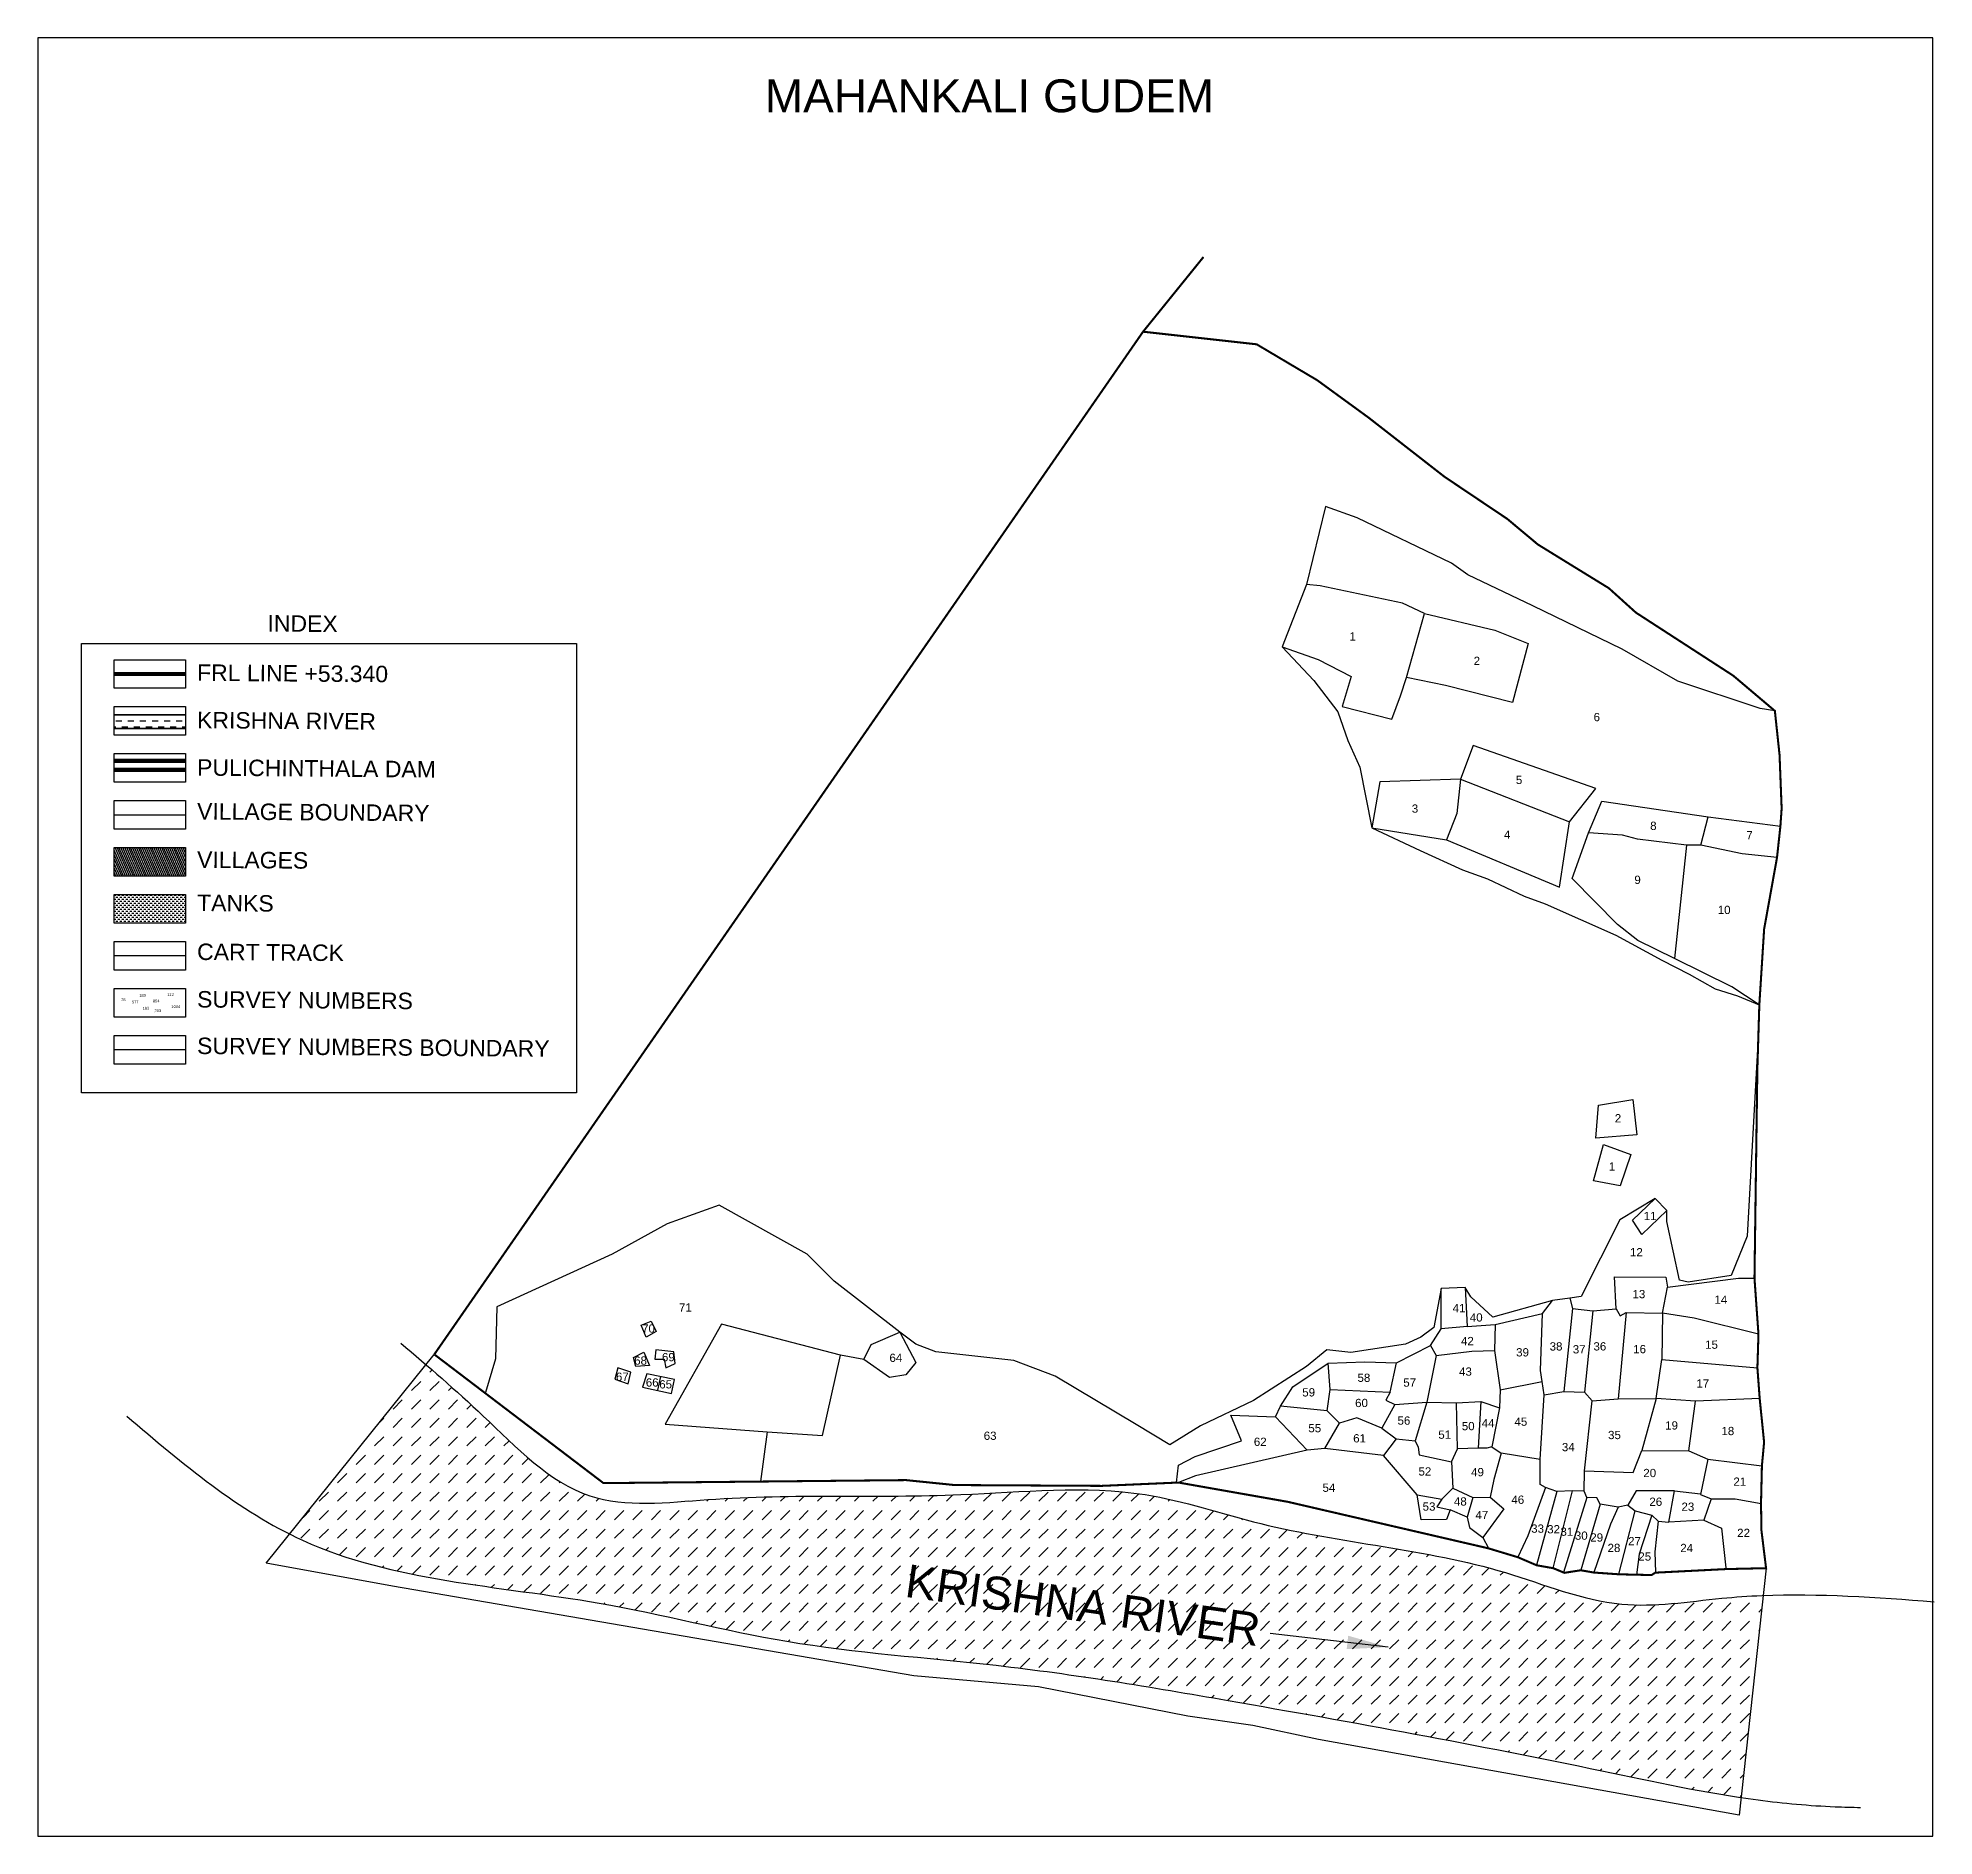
# Model space of a CAD drawing. Header units: millimetres. Extents: x 359020 to 363633, y 1845302 to 1849677.
import ezdxf
from ezdxf.enums import TextEntityAlignment as Align

# ---------------------------------------------------------------- set-up
doc = ezdxf.new("R2010")
doc.units = ezdxf.units.MM
for name, color, linetype in [('BND', 6, 'Continuous'), ('DIMENSION', 7, 'Continuous'), ('FRL', 3, 'Continuous'), ('Plot', 7, 'Continuous'), ('ROAD', 1, 'Continuous'), ('TEXT', 7, 'Continuous'), ('VILLAGE AREA', 1, 'Continuous')]:
    doc.layers.add(name, color=color, linetype=linetype)
doc.styles.get("Standard").update_dxf_attribs({"font": 'arial.ttf'})
doc.linetypes.add('FENCELINE2', pattern='A,0.25,-0.1,[132,ltypeshp.shx,S=0.1,R=0,X=-0.1,Y=0],-0.1,1', length=1.45)
doc.dimstyles.get("Standard").update_dxf_attribs({"dimtxt": 0.18, "dimasz": 0.18, "dimexe": 0.18, "dimexo": 0.0625, "dimgap": 0.09, "dimtad": 0, "dimtih": 1, "dimtoh": 1, "dimdec": 4, "dimzin": 0, "dimdsep": 46, "dimtxsty": 'Standard', "dimcen": 0.09, "dimadec": 0, "dimazin": 0, "dimtfac": 1, "dimtdec": 4, "dimtofl": 0, "dimtmove": 0, "dimatfit": 3, "dimfxl": 1, "dimtolj": 1, "dimtzin": 0, "dimarcsym": 0})

msp = doc.modelspace()

# ---------------------------------------------------------------- hatches: boundary and pattern name
h = msp.add_hatch()
h.set_pattern_fill('DASH', color=4, scale=117.16571)
h.set_pattern_definition([(0, (287562.653, 1488317.108), (14.6457137, 14.6457137), [14.6457137, -14.6457137])])
h.paths.add_polyline_path([(359205.4, 1848030.3), (359205.4, 1847997), (359378.9, 1847997), (359378.9, 1848030.3)])
h = msp.add_hatch()
h.set_pattern_fill('DASH', color=4, scale=39.055237)
h.set_pattern_definition([(0, (287562.6535, 1488317.1076), (4.88190457, 4.88190457), [4.88190457, -4.88190457])])
h.paths.add_polyline_path([(359205.4, 1847592.8), (359205.4, 1847523.2), (359378.9, 1847523.2), (359378.9, 1847592.8)])
h = msp.add_hatch()
h.set_pattern_fill('DASH,_O', color=4, scale=10, angle=45)
h.set_pattern_definition([(45, (0, 0), (4e-15, 44.9012806), [31.75, -31.75])])
edge = h.paths.add_edge_path()
edge.add_spline(control_points=[(363217.3, 1845887.1), (363216.4, 1845887.1), (363182.8, 1845885.7), (363068.4, 1845877.8), (362854.1, 1845842), (362492.9, 1845996.1), (362094.7, 1846018.7), (361665.6, 1846166.6), (361205.4, 1846115.2), (360768.4, 1846141), (360335.6, 1846086.3), (360137.9, 1846296.3), (360010.5, 1846408.6), (359964.1, 1846448.7)], knot_values=[81.92352, 81.92352, 81.92352, 81.92352, 84.597686, 183.015211, 426.736348, 719.901986, 1327.024356, 1616.958522, 2065.05739, 2681.051622, 2968.063243, 3292.319143, 3478.266229, 3478.266229, 3478.266229, 3478.266229], degree=3, periodic=0)
edge.add_line((359964.1, 1846448.7), (359632.3, 1846036.4))
edge.add_spline(control_points=[(359632.3, 1846036.4), (359642.7, 1846031.1), (359870.3, 1845922.2), (360303.3, 1845904.6), (360853.8, 1845757.4), (361372.2, 1845724), (362032.2, 1845613), (362635.8, 1845502.8), (363050.1, 1845412.3), (363164, 1845395.3)], knot_values=[488.292053, 488.292053, 488.292053, 488.292053, 523.928208, 1261.089852, 1727.50201, 2240.054526, 2811.023981, 3735.691263, 4081.382066, 4081.382066, 4081.382066, 4081.382066], degree=3, periodic=0)
edge.add_line((363164, 1845395.3), (363217.3, 1845887.1))
h.paths.add_polyline_path([(361103.1, 1845865.3), (362005, 1845738.8), (362022.2, 1845861.7), (361120.3, 1845988.2)], flags=24)
at = {"layer": 'VILLAGE AREA', "linetype": 'ByBlock'}
h = msp.add_hatch(dxfattribs=at)
h.set_pattern_fill('ANSI31', color=256, scale=34.660302, angle=68.5464)
h.set_pattern_definition([(113.5464313, (232526.9683, 1209556.4064), (-3.971796132, -1.730814645), [])])
h.paths.add_polyline_path([(359378.9, 1847637.5), (359378.9, 1847707.1), (359205.4, 1847707.1), (359205.4, 1847637.5)])

# ---------------------------------------------------------------- linework, layer by layer
msp.add_lwpolyline([(359019.8, 1845301.6), (363630.2, 1845301.6), (363630.2, 1849677.3), (359019.8, 1849677.3)], close=True)
at = {"color": 0}
for points in [[(359125.9, 1848203.5), (360330.4, 1848203.5), (360330.4, 1847110.4), (359125.9, 1847110.4)], [(359205.4, 1848164.3), (359378.9, 1848164.3), (359378.9, 1848094.8), (359205.4, 1848094.8)], [(359205.4, 1848050), (359378.9, 1848050), (359378.9, 1847980.5), (359205.4, 1847980.5)], [(359205.4, 1847935.7), (359378.9, 1847935.7), (359378.9, 1847866.2), (359205.4, 1847866.2)], [(359205.4, 1847821.4), (359378.9, 1847821.4), (359378.9, 1847751.8), (359205.4, 1847751.8)], [(359205.4, 1847707.1), (359378.9, 1847707.1), (359378.9, 1847637.5), (359205.4, 1847637.5)], [(359205.4, 1847592.8), (359378.9, 1847592.8), (359378.9, 1847523.2), (359205.4, 1847523.2)], [(359205.4, 1847478.4), (359378.9, 1847478.4), (359378.9, 1847408.9), (359205.4, 1847408.9)], [(359205.4, 1847364.1), (359378.9, 1847364.1), (359378.9, 1847294.6), (359205.4, 1847294.6)], [(359205.4, 1847249.8), (359378.9, 1847249.8), (359378.9, 1847180.3), (359205.4, 1847180.3)]]:
    msp.add_lwpolyline(points, close=True, dxfattribs=at)
at = {"color": 4, "const_width": 3.91}
for points in [[(359378.9, 1848030.3), (359205.4, 1848030.3)], [(359378.9, 1847997), (359205.4, 1847997)]]:
    msp.add_lwpolyline(points, dxfattribs=at)
at = {"color": 0, "linetype": 'FENCELINE2', "ltscale": 80, "const_width": 10.4}
for points in [[(359378.9, 1847918.4), (359205.4, 1847918.4)], [(359378.9, 1847895.9), (359205.4, 1847895.9)]]:
    msp.add_lwpolyline(points, dxfattribs=at)
at = {"color": 4}
for points in [[(359902.6, 1846501.3), (360103.2, 1846323.8), (360362.8, 1846129.5), (360649.7, 1846120.5), (361265.6, 1846132.4), (361713.7, 1846132.4), (361994.9, 1846062.1), (362590.2, 1845942.8), (362873.2, 1845866), (363116.5, 1845880.2), (363214.6, 1845887), (363633.3, 1845872)], [(359235.9, 1846323.7), (359663.8, 1846021.3), (360385, 1845868.4), (360842, 1845775.6), (361351.2, 1845717.1), (361915.8, 1845631.5), (362824.5, 1845460.5), (363205.1, 1845389.5), (363392.6, 1845373.1), (363454.6, 1845371.3)]]:
    msp.add_spline(points, degree=3, dxfattribs=at)
at = {"layer": 'BND', "lineweight": 30}
for points, const_width in [([(359984.2, 1846473.7), (361708.7, 1848962.4), (361855.7, 1849144.2)], 5), ([(359984.2, 1846473.7), (360395.8, 1846160.5), (360777.7, 1846164.3), (361132, 1846167.8), (361250, 1846155.8), (361608, 1846153.8), (361794.8, 1846161.9), (362061.2, 1846114.9), (362548.9, 1846001.8), (362620.5, 1845980.2), (362666.1, 1845960.6), (362706.8, 1845953.4), (362733.7, 1845942.2), (362773.7, 1845948.4), (362805.4, 1845942.9), (362866.5, 1845938.6), (362909.1, 1845937.6), (362945.9, 1845936.8), (362955.1, 1845942.6), (363127.2, 1845951.3), (363224.5, 1845953.5), (363213.3, 1846045), (363212.2, 1846110.7), (363214.4, 1846202.9), (363219.7, 1846259.9), (363209, 1846366.1), (363203.4, 1846441.1), (363206, 1846522.9), (363196.3, 1846659), (363203.3, 1847169.2), (363208.1, 1847324.2), (363219.8, 1847508.8), (363251.1, 1847682.6), (363259.4, 1847759.5), (363262.4, 1847802.2), (363257.3, 1847932.7), (363245.9, 1848039.7), (363144.7, 1848125.3), (362907.7, 1848278.9), (362841.9, 1848338.3), (362669.4, 1848444.5), (362595, 1848506.7), (362441.9, 1848609.5), (362257.1, 1848753.5), (362132.6, 1848844.2), (361985.1, 1848931.7), (361708.7, 1848962.4)], 5), ([(359378.9, 1847786.6), (359205.4, 1847786.6)], 3.47)]:
    msp.add_lwpolyline(points, dxfattribs=dict(at, const_width=const_width))
at = {"layer": 'DIMENSION'}
for points in [[(359575.1, 1845965.3), (359984.2, 1846473.7)], [(363224.5, 1845953.5), (363159.4, 1845352.6), (362135.6, 1845536.7), (361975.7, 1845570.4), (361817.6, 1845593), (361454.3, 1845664.9), (361151.3, 1845691.3), (359882.4, 1845909.8), (359575.1, 1845965.3)]]:
    msp.add_lwpolyline(points, dxfattribs=at)
at = {"layer": 'FRL', "color": 84, "const_width": 10.4}
msp.add_lwpolyline([(359378.9, 1848129.5), (359205.4, 1848129.5)], dxfattribs=at)
at = {"layer": 'Plot'}
for points in [[(363245.9, 1848039.7), (363209.9, 1848045.2), (363009.6, 1848111.8), (362874, 1848189.5), (362656.7, 1848295.2), (362498.6, 1848370.6), (362459.1, 1848398.9), (362230, 1848509.7), (362152.9, 1848537.3), (362106.2, 1848346.9), (362047.1, 1848195.9), (362124.1, 1848113.8), (362182.8, 1848037.6), (362206.5, 1847968), (362236.3, 1847902.7), (362265.5, 1847754.8), (362383.1, 1847699.7), (362485.9, 1847652.7), (362546.5, 1847631.1), (362636.1, 1847589.2), (362687, 1847570.5), (362859.3, 1847493.5), (362970.7, 1847433.4), (363037.6, 1847399.4), (363100.8, 1847363.1), (363154.6, 1847346.5), (363208.1, 1847324.2)], [(362047.1, 1848195.9), (362135, 1848165), (362215.3, 1848123.5), (362193.1, 1848050.5), (362314.2, 1848019.8), (362335, 1848076.3), (362349.4, 1848121.2), (362393.5, 1848276.6), (362340, 1848301.5), (362139.3, 1848344), (362106.2, 1848346.9)], [(362393.5, 1848276.6), (362564.9, 1848236.5), (362645.3, 1848203.7), (362607.4, 1848060.1), (362444.6, 1848101.6), (362349.4, 1848121.2)], [(362265.5, 1847754.8), (362447.2, 1847725.5), (362722.1, 1847610.6), (362746.4, 1847769.7), (362810.1, 1847851.2), (362511.5, 1847955.8), (362481.4, 1847873.8), (362746.4, 1847769.7)], [(362481.4, 1847873.8), (362284.8, 1847867.3), (362265.5, 1847754.8)], [(362481.4, 1847873.8), (362472, 1847790.2), (362447.2, 1847725.5)], [(363208.1, 1847324.2), (363141.5, 1847368.3), (363001.5, 1847437.2), (362912.6, 1847481.2), (362863.1, 1847519.6), (362752.7, 1847631.9), (362792.8, 1847742.8), (362824.5, 1847820), (363084, 1847781.8), (363259.4, 1847759.5)], [(363065.7, 1847712.9), (363030.6, 1847713.2), (362911.6, 1847727.6), (362875.5, 1847737.5), (362792.8, 1847742.8)], [(363251.1, 1847682.6), (363166.5, 1847692.1), (363065.7, 1847712.9), (363084, 1847781.8)], [(363030.6, 1847713.2), (363001.5, 1847437.2)], [(363206.5, 1847274.9), (363178.3, 1846761.2), (363139.4, 1846666), (363035.3, 1846649.5), (363013.5, 1846654.4), (362983.2, 1846797.3), (362982.7, 1846823.7), (362954.7, 1846853.4), (362868.9, 1846801.2), (362774.4, 1846614.8), (362746.7, 1846610.6), (362705, 1846605.1), (362559.8, 1846564.7), (362506.2, 1846613.8), (362492.4, 1846636.9), (362433.7, 1846633.8), (362415.9, 1846539.3), (362384.3, 1846515.8), (362347, 1846498.6), (362214.4, 1846478.2), (362156, 1846484.6), (362106.4, 1846444.1), (361977.2, 1846361.8), (361848.5, 1846299.6), (361773.7, 1846253.6), (361691.5, 1846302.9), (361494.5, 1846421), (361394.2, 1846459), (361204.5, 1846480.3), (361156.1, 1846498.4), (361116.5, 1846527.6), (360956.8, 1846652.1), (360891.4, 1846717.7), (360677.6, 1846836.5), (360551, 1846791.3), (360417, 1846717.6), (360136.1, 1846589.8), (360133.1, 1846462.7), (360108.8, 1846381.1), (360108.8, 1846381.1), (360108.8, 1846381.1)], [(362816.5, 1847080.1), (362900, 1847093.9), (362910.2, 1847008.1), (362810.2, 1847000), (362816.5, 1847080.1)], [(362829.3, 1846984.7), (362895.3, 1846959.9), (362869.5, 1846884.1), (362804.8, 1846896), (362829.3, 1846984.7)], [(362982.7, 1846823.7), (362922, 1846765.4), (362899.5, 1846800.1), (362954.7, 1846853.4)], [(362492.4, 1846636.9), (362497.4, 1846541.7), (362434, 1846535.6)], [(362746.7, 1846610.6), (362753.2, 1846585.7), (362803.4, 1846580.1), (362859.8, 1846584.2), (362855.4, 1846662.4), (362980.8, 1846661.7), (362984.9, 1846637.4), (363157.6, 1846658.9), (363196.3, 1846659)], [(363206, 1846522.9), (363049.8, 1846562.1), (362972.2, 1846573.9), (362984.9, 1846637.4)], [(361790.3, 1846161.7), (361794.9, 1846203.9), (361835.1, 1846224.9), (361948, 1846263.5), (361921.9, 1846325.8), (362030.7, 1846322.1), (362042.8, 1846348.1), (362073.1, 1846394.9), (362158.7, 1846452.7), (362248.2, 1846455.9), (362325.3, 1846453.6), (362408, 1846495.5), (362434, 1846535.6), (362433.7, 1846633.8)], [(362497.4, 1846541.7), (362565, 1846546.1), (362680.4, 1846573.6), (362705, 1846605.1)], [(360487.5, 1846545.1), (360511.9, 1846554.8), (360524.4, 1846529.5), (360499.8, 1846515.3), (360487.5, 1846545.1)], [(361029.7, 1846461.3), (360972.2, 1846471.6), (360682.8, 1846547), (360545.8, 1846303.9), (360793.9, 1846285), (360928.4, 1846276.7), (360972.2, 1846471.6)], [(362565, 1846546.1), (362563.6, 1846483.4), (362577.9, 1846387.8), (362679.6, 1846407.4)], [(362674.6, 1846218.2), (362684.2, 1846375.2), (362679.6, 1846407.4), (362675.8, 1846434.5), (362680.4, 1846573.6)], [(362753.2, 1846585.7), (362732.7, 1846383.6)], [(362803.4, 1846580.1), (362782.6, 1846381.9)], [(362859.8, 1846584.2), (362869.7, 1846567.2), (362884.4, 1846575.7), (362972.2, 1846573.9)], [(362884.4, 1846575.7), (362864.7, 1846365.6)], [(362972.2, 1846573.9), (362970.8, 1846461.5), (363203.4, 1846441.1)], [(361116.5, 1846527.6), (361155.6, 1846454.3), (361131.1, 1846423.8), (361091.9, 1846417.6), (361029.7, 1846461.3), (361046.8, 1846498.2), (361116.5, 1846527.6)], [(360493.7, 1846479.3), (360507.5, 1846446.5), (360474.8, 1846444.2), (360469, 1846466.4), (360493.7, 1846479.3)], [(360523.5, 1846485), (360521, 1846462.5), (360543.2, 1846462.4), (360547.9, 1846441.4), (360570.4, 1846451.8), (360567, 1846480), (360523.5, 1846484.8)], [(362156.4, 1846336.7), (362164.2, 1846388.3), (362158.7, 1846452.7)], [(362164.2, 1846388.3), (362310.2, 1846382.2), (362325.3, 1846453.6)], [(362421.8, 1846470.9), (362399.3, 1846357.7), (362471.4, 1846355.5)], [(362408, 1846495.5), (362421.8, 1846470.9), (362508.6, 1846481.5), (362563.6, 1846483.4)], [(363209, 1846366.1), (363052.9, 1846360.2), (362956.9, 1846366.2), (362970.8, 1846461.5)], [(360431.1, 1846441), (360423.3, 1846413.2), (360455.8, 1846402.5), (360462.2, 1846430.7), (360431.1, 1846441)], [(360501.4, 1846426.2), (360490.8, 1846394.1), (360561.4, 1846378.9), (360569, 1846412.7), (360501.4, 1846426.2)], [(360534.3, 1846419.7), (360527.1, 1846386.3)], [(362310.2, 1846382.2), (362299.4, 1846362.7), (362320.9, 1846352), (362289.4, 1846294.5), (362229.2, 1846319.5), (362186.6, 1846306.5)], [(362557, 1846249), (362544.9, 1846245.5), (362524.3, 1846245.8), (362473.6, 1846244.3), (362471.4, 1846355.5), (362530.6, 1846359.2), (362576.2, 1846344)], [(362530.6, 1846359.2), (362524.3, 1846245.8)], [(362577.9, 1846387.8), (362576.2, 1846344), (362557, 1846249), (362579.6, 1846233)], [(362684.2, 1846375.2), (362732.7, 1846383.6), (362782.6, 1846381.9), (362801.3, 1846361.1), (362864.7, 1846365.6), (362956.9, 1846366.2)], [(362781.7, 1846141.1), (362783.1, 1846190.5), (362801.3, 1846361.1)], [(362956.9, 1846366.2), (362922.3, 1846239.5), (363036.6, 1846238.9), (363052.9, 1846360.2)], [(362030.7, 1846322.1), (362107.7, 1846240.5)], [(362151.3, 1846244.6), (362186.6, 1846306.5), (362156.4, 1846336.7), (362042.8, 1846348.1)], [(362320.9, 1846352), (362399.3, 1846357.7)], [(362399.3, 1846357.7), (362370.7, 1846263.5), (362378.2, 1846248.2), (362380.8, 1846229), (362458.8, 1846212.1), (362473.6, 1846244.3)], [(360793.9, 1846285), (360777.7, 1846164.3)], [(362289.4, 1846294.5), (362324.8, 1846268.3), (362293.5, 1846227.4)], [(362324.8, 1846268.3), (362370.7, 1846263.5)], [(362375.2, 1846131.8), (362293.5, 1846227.4), (362151.3, 1846244.6), (362107.7, 1846240.5), (361835.9, 1846178.2), (361794.8, 1846161.9)], [(362888.1, 1846106.8), (362864.7, 1846102), (362820.9, 1846108.9), (362812.8, 1846124.6), (362788.4, 1846125.5), (362781.7, 1846141.1), (362753.2, 1846141.4), (362715.5, 1846139.7), (362687.7, 1846150.2), (362674.6, 1846157), (362674.7, 1846218.2), (362579.6, 1846233), (362562.5, 1846169.2), (362553.5, 1846126.2), (362586.3, 1846097.6), (362535.4, 1846027.9), (362548.9, 1846001.8)], [(362783.1, 1846190.5), (362901.3, 1846186.2), (362922.3, 1846239.5)], [(363036.6, 1846238.9), (363083.2, 1846218.4), (363214.4, 1846202.9)], [(362458.8, 1846212.1), (362462.3, 1846148), (362511, 1846125.7), (362553.5, 1846126.2)], [(363083.2, 1846218.4), (363064.6, 1846132.6), (363091, 1846122.3), (363149.7, 1846122), (363212.2, 1846110.7)], [(362497.6, 1846077.4), (362456.2, 1846095.5), (362446.8, 1846071.6), (362385.4, 1846070.9), (362375.2, 1846131.8), (362435.7, 1846121.5), (362423.5, 1846102.9), (362456.2, 1846095.5)], [(362435.7, 1846121.5), (362462.3, 1846148)], [(362687.7, 1846150.2), (362644.9, 1846032.3), (362620.5, 1845980.2)], [(362715.5, 1846139.7), (362666.1, 1845960.6)], [(362706.8, 1845953.4), (362753.2, 1846141.4)], [(363002, 1846141.6), (362908.6, 1846141.7), (362888.1, 1846106.8), (362905.8, 1846092.7), (362946.7, 1846082.7), (362962.3, 1846067.6), (362988.3, 1846065.3)], [(363072.7, 1846070.3), (362988.3, 1846065.3), (363002, 1846141.6), (363065, 1846134.6)], [(362511, 1846125.7), (362497.6, 1846077.4), (362503.2, 1846052.2), (362535.7, 1846028.4)], [(362788.4, 1846125.5), (362731.8, 1845943)], [(362820.9, 1846108.9), (362773.7, 1845948.4)], [(362864.7, 1846102), (362846.2, 1846060.6), (362805.4, 1845942.9)], [(362866.5, 1845938.6), (362905.8, 1846092.7)], [(362946.7, 1846082.7), (362916.1, 1845987.9), (362909.1, 1845937.6)], [(363091, 1846122.3), (363072.7, 1846070.3), (363116.2, 1846051), (363126.4, 1845954.5), (363126.6, 1845951.2)], [(362962.3, 1846067.6), (362953.7, 1845993.4), (362955.1, 1845942.6)]]:
    msp.add_lwpolyline(points, dxfattribs=at)
at = {"layer": 'ROAD'}
msp.add_lwpolyline([(359378.9, 1847443.7), (359205.4, 1847443.7)], dxfattribs=at)
at = {"layer": 'ROAD', "color": 0}
msp.add_lwpolyline([(359378.9, 1847215.1), (359205.4, 1847215.1)], dxfattribs=at)

# ---------------------------------------------------------------- texts
at = {"layer": 'DIMENSION'}
for s, height, p in [('1', 20.1, (362218.6, 1848220.9)), ('2', 20.1, (362520.8, 1848161.4)), ('6', 20.1, (362812.7, 1848024.6)), ('5', 20.1, (362623.5, 1847871.7)), ('3', 20.1, (362370.3, 1847801.9)), ('4', 20.1, (362594.6, 1847738.4)), ('8', 20.1, (362950.3, 1847760)), ('7', 20.1, (363184.2, 1847737.1)), ('9', 20.1, (362911.8, 1847628.6)), ('10', 20.07, (363122.5, 1847555.4)), ('2', 20.1, (362864.3, 1847048.3)), ('1', 20.1, (362849.8, 1846931.1)), ('11', 20.07, (362942.3, 1846810.6)), ('12', 20.07, (362908.9, 1846722.4)), ('71', 20.07, (360595.1, 1846587.9)), ('41', 20.07, (362477.4, 1846586.3)), ('13', 20.07, (362915.1, 1846620.5)), ('14', 20.07, (363114.5, 1846607)), ('70', 20.07, (360505.4, 1846536.7)), ('40', 20.07, (362519.3, 1846563.6)), ('42', 20.07, (362497.8, 1846506.2)), ('38', 20.07, (362713.5, 1846493.2)), ('36', 20.07, (362820.1, 1846493.3)), ('16', 20.07, (362916.8, 1846486.6)), ('15', 20.07, (363091.8, 1846497.5)), ('68', 20.07, (360486.1, 1846458.7)), ('69', 20.07, (360553.7, 1846467)), ('64', 20.07, (361107.2, 1846465.4)), ('39', 20.07, (362632, 1846478.8)), ('37', 20.07, (362769.8, 1846486.1)), ('67', 20.07, (360441.7, 1846419.4)), ('66', 20.07, (360514.4, 1846405.4)), ('65', 20.07, (360547.1, 1846400.9)), ('58', 20.07, (362246, 1846416.9)), ('57', 20.07, (362357.4, 1846405.2)), ('43', 20.07, (362493.1, 1846431.9)), ('17', 20.07, (363070.5, 1846403.1)), ('59', 20.07, (362111.6, 1846381.4)), ('60', 20.07, (362240.2, 1846355.6)), ('56', 20.07, (362343.4, 1846312.7)), ('44', 20.07, (362548.3, 1846306.5)), ('45', 20.07, (362627.9, 1846310.1)), ('63', 20.07, (361336.6, 1846275.8)), ('62', 20.07, (361993.8, 1846261.1)), ('55', 20.07, (362126.4, 1846294.2)), ('61', 20.07, (362235.5, 1846269.6)), ('51', 20.07, (362442.6, 1846278.5)), ('50', 20.07, (362499.8, 1846299.2)), ('35', 20.07, (362855.6, 1846277.6)), ('19', 20.07, (362994.6, 1846300.9)), ('18', 20.07, (363131.5, 1846287.3)), ('34', 20.07, (362743.3, 1846248.2)), ('52', 20.07, (362394.4, 1846188.9)), ('49', 20.07, (362522.4, 1846187.2)), ('20', 20.07, (362941.4, 1846185.1)), ('21', 20.07, (363160.6, 1846164.1)), ('54', 20.07, (362160.8, 1846149.3)), ('46', 20.07, (362620.4, 1846120.2)), ('53', 20.07, (362404.5, 1846103.5)), ('48', 20.07, (362480.6, 1846115.9)), ('47', 20.07, (362533.1, 1846083)), ('26', 20.07, (362956.1, 1846115.2)), ('23', 20.07, (363034.3, 1846103.1)), ('33', 20.07, (362668.6, 1846049.8)), ('32', 20.07, (362707.5, 1846048.3)), ('31', 20.07, (362739.7, 1846042.4)), ('30', 20.07, (362774.9, 1846032.7)), ('29', 20.07, (362812.4, 1846028.2)), ('22', 20.07, (363169.8, 1846039.4)), ('28', 20.07, (362854.4, 1846002.8)), ('27', 20.07, (362904.5, 1846019.4)), ('25', 20.07, (362929.3, 1845981.9)), ('24', 20.07, (363031.4, 1846002.7))]:
    msp.add_text(s, height=height, rotation=0.0592, dxfattribs=at).set_placement(p, align=Align.MIDDLE_CENTER)
at = {"layer": 'TEXT', "color": 5}
msp.add_text('MAHANKALI GUDEM', height=80, dxfattribs=at).set_placement((360788.5, 1849496.3))
at = {"layer": 'TEXT', "color": 0}
for s, height, p in [('INDEX', 40.04, (359578.2, 1848232.8)), ('FRL LINE +53.340', 40.039, (359406.9, 1848113)), ('KRISHNA RIVER', 40.039, (359406.9, 1847997.5)), ('PULICHINTHALA DAM', 40.039, (359406.9, 1847882.1)), ('VILLAGE BOUNDARY', 40.039, (359406.9, 1847775.5)), ('VILLAGES', 40.04, (359406.9, 1847657.8)), ('TANKS', 40.04, (359406.9, 1847552.6)), ('CART TRACK', 40.04, (359406.9, 1847433.6)), ('SURVEY NUMBERS', 40.039, (359406.9, 1847318)), ('SURVEY NUMBERS BOUNDARY', 40.039, (359406.9, 1847204.7))]:
    msp.add_text(s, height=height, rotation=359.5381, dxfattribs=at).set_placement(p)
at = {"layer": 'TEXT'}
for s, p in [('25', (359222.7, 1847333.3)), ('577', (359248.7, 1847327.6)), ('183', (359266.4, 1847343.5)), ('854', (359299.7, 1847330)), ('112', (359334.6, 1847345.6)), ('183', (359274.7, 1847312.5)), ('203', (359303.6, 1847306.5)), ('1004', (359344.8, 1847316.4))]:
    msp.add_text(s, height=6.79, rotation=1.2022, dxfattribs=at).set_placement(p)
at = {"layer": 'TEXT', "color": 4}
msp.add_text('KRISHNA RIVER', height=80, rotation=352.0136, dxfattribs=at).set_placement((361126.6, 1845884.3))

# ---------------------------------------------------------------- leaders
at = {"color": 4}
msp.add_leader([(362305.3, 1845761.4), (362017.6, 1845794.4)], dimstyle='Standard', override={"dimasz": 100, "dimgap": 0.09, "dimtad": 0}, dxfattribs=at)

doc.saveas('drawing.dxf')
